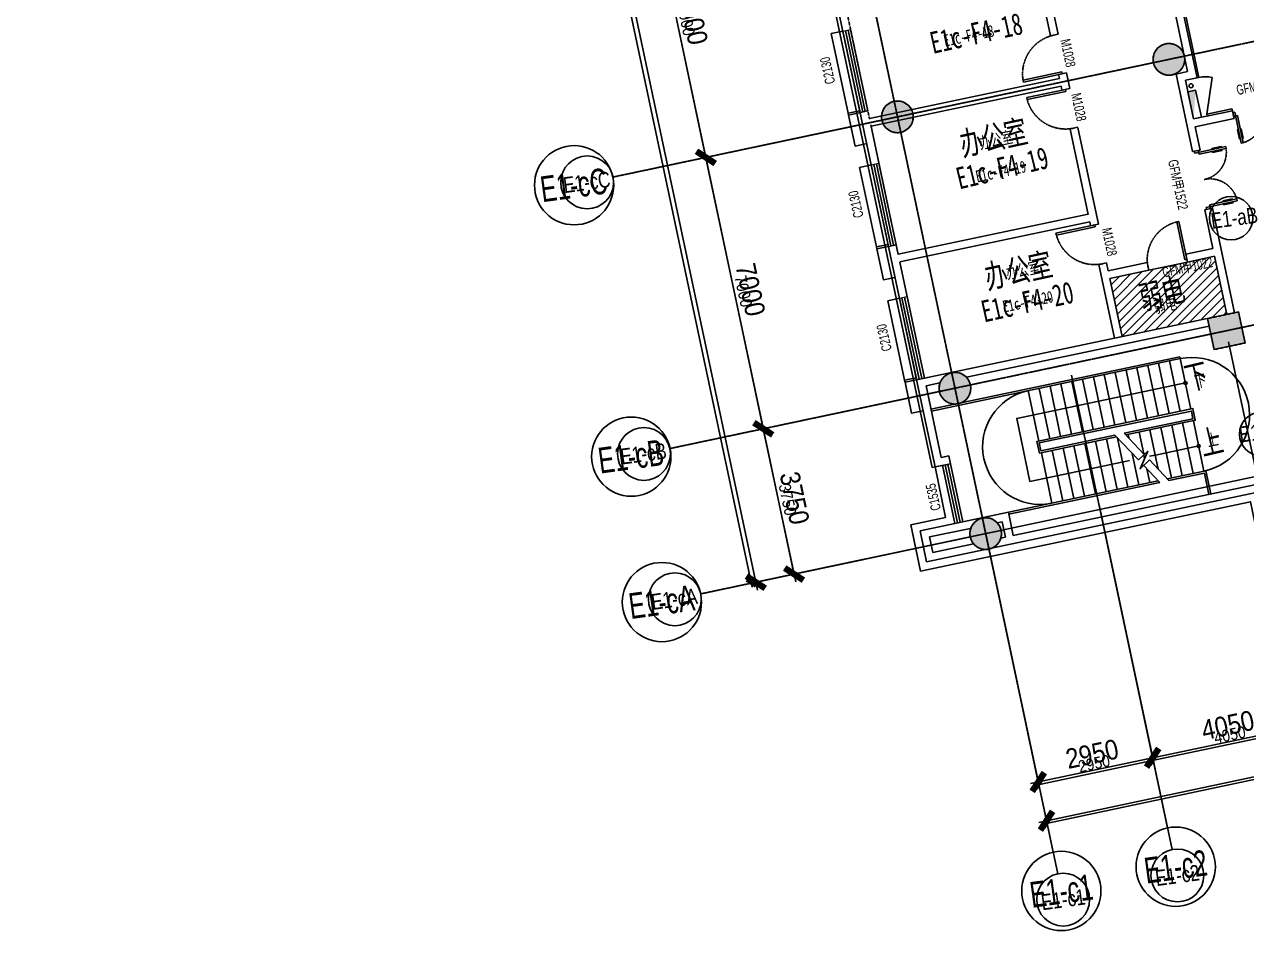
# Model space of a CAD drawing. Header units: millimetres. Extents: x 11669738 to 11859441, y -6222081 to -6069093.
# Drawn here: x 11678587 to 11709424, y -6222081 to -6199214 of the extents above; entities that cross this region are included whole.
import ezdxf
from ezdxf.enums import TextEntityAlignment as Align

# ---------------------------------------------------------------- set-up
doc = ezdxf.new("R2010")
doc.units = ezdxf.units.MM
for name, pattern in [('DASH', [0.35, 0.25, -0.1]), ('E-COLS-F4$0$HIDDEN', [0.375, 0.25, -0.125]), ('E-RG-1F$0$$0$DOTE', [2.42, 2, -0.2, 0.02, -0.2]), ('E1-RI-4F$0$DASHED2', [0.375, 0.25, -0.125]), ('XRE2$0$HIDDEN', [0.375, 0.25, -0.125])]:
    doc.linetypes.add(name, pattern=pattern)
for name, color, linetype in [('A—墙体', 7, 'Continuous'), ('A—文字索引', 40, 'Continuous'), ('A—楼梯、电梯、栏杆', 50, 'Continuous'), ('A—轴线、尺寸', 1, 'Continuous'), ('A—门窗', 135, 'Continuous'), ('E-COLS-F4$0$0S-COLS-HATCH', 8, 'Continuous'), ('E-COLS-F4$0$0S-COLS-I', 90, 'E-COLS-F4$0$HIDDEN'), ('E-COLS-F4$0$0S-COLS-I-P', 8, 'E-COLS-F4$0$HIDDEN'), ('E1-RI-4F$0$A-HATH', 9, 'Continuous'), ('E1-RI-4F$0$A-SYMB-DOOR', 4, 'Continuous'), ('E1-RI-4F$0$A-SYMB-DOOR1', 4, 'Continuous'), ('E1-RV-4F$0$WRV-1-01-N1$0$AUDIT_D_120618114340-341', 1, 'Continuous'), ('I—平面—文字', 40, 'Continuous'), ('I—平面—文字（放大1：100）', 40, 'XRE2$0$HIDDEN'), ('I—平面—消防设施', 10, 'Continuous'), ('I—平面—装饰面层线', 192, 'Continuous'), ('I—平面—门', 22, 'Continuous'), ('轴线100', 1, 'Continuous')]:
    doc.layers.add(name, color=color, linetype=linetype)
doc.layers.add('E1-RI-4F$0$A-WALL', color=7, linetype='Continuous', lineweight=5)
doc.styles.add('ARIAL', font='SIMYOU.TTF', dxfattribs={"width": 0.9})
doc.styles.add('E1-RI-4F$0$ECADI-TXT', font='SIMYOU.TTF')
doc.styles.add('XD2008', font='simhei.ttf', dxfattribs={"width": 0.85})
doc.dimstyles.new('200', dxfattribs={"dimscale": 200, "dimtxt": 2.5, "dimasz": 2, "dimexe": 1, "dimexo": 1, "dimgap": 0.8, "dimtad": 1, "dimdec": 0, "dimdsep": 46, "dimtxsty": 'ARIAL', "dimblk1": 'ARCHTICK', "dimblk2": 'ARCHTICK', "dimsah": 1, "dimcen": -0.9, "dimdle": 1, "dimclrd": 256, "dimclre": 256, "dimclrt": 40, "dimaunit": 1, "dimadec": 0, "dimazin": 0, "dimtfac": 0.35, "dimtdec": 0, "dimtix": 1, "dimtmove": 2, "dimatfit": 3, "dimldrblk": 'ARCHTICK', "dimfxl": 0, "dimtvp": 0.8, "dimtolj": 1, "dimtzin": 0, "dimarcsym": 0})
doc.dimstyles.new('副本 100', dxfattribs={"dimscale": 100, "dimtxt": 2.5, "dimasz": 2, "dimexe": 1, "dimexo": 1, "dimgap": 0.8, "dimtad": 1, "dimdec": 0, "dimdsep": 46, "dimtxsty": 'ARIAL', "dimblk1": 'ARCHTICK', "dimblk2": 'ARCHTICK', "dimsah": 1, "dimcen": -0.9, "dimdle": 1, "dimclrd": 256, "dimclre": 256, "dimclrt": 40, "dimaunit": 1, "dimadec": 0, "dimazin": 0, "dimtfac": 0.35, "dimtdec": 0, "dimtix": 1, "dimtmove": 2, "dimatfit": 3, "dimldrblk": 'ARCHTICK', "dimfxl": 0, "dimtvp": 0.8, "dimtolj": 1, "dimtzin": 0, "dimarcsym": 0})

# ---------------------------------------------------------------- blocks, each defined once
blk = doc.blocks.new('E1-RI-4F$0$窗3')
at = {"layer": 'A—门窗'}
for p, q in [((10160998, -8417102), (10161298, -8417102)), ((10161298, -8419202), (10161298, -8417102)), ((10161364, -8419202), (10161364, -8417102)), ((10161431, -8419202), (10161431, -8417102)), ((10161498, -8419202), (10161498, -8417102)), ((10161298, -8419202), (10161498, -8419202))]:
    blk.add_line(p, q, dxfattribs=at)
for points in [[(10160998, -8419152), (10160998, -8417102), (10160998, -8417102)], [(10161298, -8419202), (10160998, -8419202), (10160998, -8419152), (10161298, -8419152)], [(10160998, -8419202), (10160998, -8420002), (10161298, -8420002)]]:
    blk.add_lwpolyline(points, dxfattribs=at)
at = {"layer": 'E1-RI-4F$0$A-WALL'}
blk.add_line((10161298, -8417102), (10161498, -8417102), dxfattribs=at)
blk = doc.blocks.new('E1-RI-4F$0$ECADI-TAG-DOOR')
blk = doc.blocks.new('E1-RI-4F$0$XFX-BX')
blk.add_lwpolyline([(0, 0), (0, 200), (700, 200), (700, 0)], close=True)
blk.add_solid([(0, 0), (0, 0), (700, 0), (700, 200)])
blk = doc.blocks.new('E-COLS-F4')
at = {"layer": 'E-COLS-F4$0$0S-COLS-HATCH'}
h = blk.add_hatch(color=18, dxfattribs=at)
edge = h.paths.add_edge_path()
edge.add_arc((11707464, -6200096), 400, 0, 360)
h = blk.add_hatch(color=18, dxfattribs=at)
edge = h.paths.add_edge_path()
edge.add_arc((11700615, -6201546), 400, 0, 360)
blk.add_hatch(color=18, dxfattribs=at).paths.add_polyline_path([(11708439, -6206636), (11709222, -6206470), (11709387, -6207253), (11708605, -6207419)])
h = blk.add_hatch(color=18, dxfattribs=at)
edge = h.paths.add_edge_path()
edge.add_arc((11702065, -6208394), 400, 0, 360)
h = blk.add_hatch(color=18, dxfattribs=at)
edge = h.paths.add_edge_path()
edge.add_arc((11702842, -6212063), 400, 0, 360)
at = {"layer": 'A—墙体'}
blk.add_lwpolyline([(11708439, -6206636), (11709222, -6206470), (11709387, -6207253), (11708605, -6207419)], close=True, dxfattribs=at)
for centre in [(11707464, -6200096), (11700615, -6201546), (11702065, -6208394), (11702842, -6212063)]:
    blk.add_circle(centre, 400, dxfattribs=at)
at = {"layer": 'E-COLS-F4$0$0S-COLS-I'}
blk.add_lwpolyline([(11708439, -6206636), (11709222, -6206470), (11709387, -6207253), (11708605, -6207419)], close=True, dxfattribs=at)
for centre in [(11707464, -6200096), (11700615, -6201546), (11702065, -6208394), (11702842, -6212063)]:
    blk.add_circle(centre, 400, dxfattribs=at)
at = {"layer": 'E-COLS-F4$0$0S-COLS-I-P', "color": 9}
blk.add_lwpolyline([(11708439, -6206636), (11709222, -6206470), (11709387, -6207253), (11708605, -6207419)], close=True, dxfattribs=at)
blk = doc.blocks.new('E1-RV-4F$0$3')
at = {"layer": 'E1-RV-4F$0$WRV-1-01-N1$0$AUDIT_D_120618114340-341'}
h = blk.add_hatch(color=256, dxfattribs=at)
edge = h.paths.add_edge_path()
edge.add_arc((10773785, -7567737), 20, 138.7891, 318.7891, ccw=False)
edge.add_arc((10773785, -7567737), 20, -41.2109, 138.7891, ccw=False)
blk.add_lwpolyline([(10773800, -7567750, -1), (10773770, -7567724, -1)], format="xyb", close=True, dxfattribs=at)
blk = doc.blocks.new('_ArchTick')
at = {"color": 0, "linetype": 'ByBlock', "const_width": 0.4}
blk.add_lwpolyline([(-0.5, -0.5), (0.5, 0.5)], dxfattribs=at)
blk = doc.blocks.new('*D299')
at = {"layer": 'A—轴线、尺寸', "linetype": 'ByBlock', "lineweight": -2}
for p, q in [((11701926, -6208424), (11697034, -6209459)), ((11697188, -6209222), (11698048, -6213282)), ((11702702, -6212092), (11697811, -6213128))]:
    blk.add_line(p, q, dxfattribs=at)
at = {"layer": 'Defpoints', "color": 0, "linetype": 'ByBlock'}
for p in [(11702121, -6208382), (11702898, -6212051), (11698006, -6213086)]:
    blk.add_point(p, dxfattribs=at)
at = {"layer": 'A—轴线、尺寸', "linetype": 'ByBlock', "lineweight": -2, "xscale": 400.0000000000001, "yscale": 400, "zscale": 400}
for p, rotation in [((11697230, -6209418), 101.9526484555738), ((11698006, -6213086), 281.9526484555738)]:
    blk.add_blockref('_ArchTick', p, dxfattribs=dict(at, rotation=rotation))
at = {"layer": 'A—轴线、尺寸', "color": 40, "linetype": 'ByBlock', "insert": (11698019, -6211167), "char_height": 500, "attachment_point": 5, "rotation": 281.9526, "style": 'ARIAL'}
blk.add_mtext('\\A1;3750', dxfattribs=at)
blk = doc.blocks.new('*D171')
at = {"layer": 'A—轴线、尺寸', "linetype": 'ByBlock', "lineweight": -2}
for p, q in [((11705935, -6212430), (11707096, -6217917)), ((11703049, -6213041), (11704210, -6218528)), ((11703973, -6218374), (11707250, -6217680))]:
    blk.add_line(p, q, dxfattribs=at)
at = {"layer": 'Defpoints', "color": 0, "linetype": 'ByBlock'}
for p in [(11705893, -6212235), (11703007, -6212846), (11707055, -6217721)]:
    blk.add_point(p, dxfattribs=at)
at = {"layer": 'A—轴线、尺寸', "linetype": 'ByBlock', "lineweight": -2, "yscale": 400, "zscale": 400}
for p, xscale, rotation in [((11707055, -6217721), 400.0000000000001, 11.9526484594832), ((11704169, -6218332), 400, 191.9526484594832)]:
    blk.add_blockref('_ArchTick', p, dxfattribs=dict(at, xscale=xscale, rotation=rotation))
at = {"layer": 'A—轴线、尺寸', "color": 40, "linetype": 'ByBlock', "insert": (11705527, -6217626), "char_height": 500, "attachment_point": 5, "rotation": 11.9526, "style": 'ARIAL'}
blk.add_mtext('\\A1;2950', dxfattribs=at)
blk = doc.blocks.new('*D172')
at = {"layer": 'A—轴线、尺寸', "linetype": 'ByBlock', "lineweight": -2}
for p, q in [((11709665, -6210497), (11711058, -6217078)), ((11705703, -6211335), (11707096, -6217917)), ((11706859, -6217762), (11711213, -6216841))]:
    blk.add_line(p, q, dxfattribs=at)
at = {"layer": 'Defpoints', "color": 0, "linetype": 'ByBlock'}
for p in [(11709624, -6210301), (11705661, -6211140), (11711017, -6216882)]:
    blk.add_point(p, dxfattribs=at)
at = {"layer": 'A—轴线、尺寸', "linetype": 'ByBlock', "lineweight": -2, "yscale": 400, "zscale": 400}
for p, xscale, rotation in [((11711017, -6216882), 400.0000000000001, 11.9526484594832), ((11707055, -6217721), 400, 191.9526484594832)]:
    blk.add_blockref('_ArchTick', p, dxfattribs=dict(at, xscale=xscale, rotation=rotation))
at = {"layer": 'A—轴线、尺寸', "color": 40, "linetype": 'ByBlock', "insert": (11708951, -6216901), "char_height": 500, "attachment_point": 5, "rotation": 11.9526, "style": 'ARIAL'}
blk.add_mtext('\\A1;4050', dxfattribs=at)
blk = doc.blocks.new('*D174')
at = {"layer": 'A—轴线、尺寸', "linetype": 'ByBlock', "lineweight": -2}
for p, q in [((11684915, -6126163), (11678672, -6127485)), ((11678826, -6127248), (11697082, -6213487)), ((11703088, -6212011), (11696845, -6213332))]:
    blk.add_line(p, q, dxfattribs=at)
at = {"layer": 'Defpoints', "color": 0, "linetype": 'ByBlock'}
for p in [(11685111, -6126122), (11703284, -6211969), (11697041, -6213291)]:
    blk.add_point(p, dxfattribs=at)
at = {"layer": 'A—轴线、尺寸', "linetype": 'ByBlock', "lineweight": -2, "xscale": 400.0000000000001, "yscale": 400, "zscale": 400}
for p, rotation in [((11678867, -6127443), 101.9526484555738), ((11697041, -6213291), 281.9526484555738)]:
    blk.add_blockref('_ArchTick', p, dxfattribs=dict(at, rotation=rotation))
at = {"layer": 'A—轴线、尺寸', "color": 40, "linetype": 'ByBlock', "insert": (11688355, -6170282), "char_height": 500, "attachment_point": 5, "rotation": 281.9526, "style": 'ARIAL'}
blk.add_mtext('\\A1;87750', dxfattribs=at)
blk = doc.blocks.new('*D175')
at = {"layer": 'A—轴线、尺寸', "linetype": 'ByBlock', "lineweight": -2}
for p, q in [((11700476, -6201575), (11695584, -6202611)), ((11695739, -6202374), (11697271, -6209613)), ((11701926, -6208424), (11697034, -6209459))]:
    blk.add_line(p, q, dxfattribs=at)
at = {"layer": 'Defpoints', "color": 0, "linetype": 'ByBlock'}
for p in [(11700672, -6201534), (11702121, -6208382), (11697230, -6209418)]:
    blk.add_point(p, dxfattribs=at)
at = {"layer": 'A—轴线、尺寸', "linetype": 'ByBlock', "lineweight": -2, "xscale": 400.0000000000001, "yscale": 400, "zscale": 400}
for p, rotation in [((11695780, -6202569), 101.9526484555738), ((11697230, -6209418), 281.9526484555738)]:
    blk.add_blockref('_ArchTick', p, dxfattribs=dict(at, rotation=rotation))
at = {"layer": 'A—轴线、尺寸', "color": 40, "linetype": 'ByBlock', "insert": (11696906, -6205909), "char_height": 500, "attachment_point": 5, "rotation": 281.9526, "style": 'ARIAL'}
blk.add_mtext('\\A1;7000', dxfattribs=at)
blk = doc.blocks.new('*D176')
at = {"layer": 'A—轴线、尺寸', "linetype": 'ByBlock', "lineweight": -2}
for p, q in [((11699026, -6194727), (11694135, -6195763)), ((11694289, -6195526), (11695821, -6202765)), ((11700476, -6201575), (11695584, -6202611))]:
    blk.add_line(p, q, dxfattribs=at)
at = {"layer": 'Defpoints', "color": 0, "linetype": 'ByBlock'}
for p in [(11699222, -6194686), (11700672, -6201534), (11695780, -6202569)]:
    blk.add_point(p, dxfattribs=at)
at = {"layer": 'A—轴线、尺寸', "linetype": 'ByBlock', "lineweight": -2, "xscale": 400.0000000000001, "yscale": 400, "zscale": 400}
for p, rotation in [((11694330, -6195721), 101.9526484555738), ((11695780, -6202569), 281.9526484555738)]:
    blk.add_blockref('_ArchTick', p, dxfattribs=dict(at, rotation=rotation))
at = {"layer": 'A—轴线、尺寸', "color": 40, "linetype": 'ByBlock', "insert": (11695456, -6199060), "char_height": 500, "attachment_point": 5, "rotation": 281.9526, "style": 'ARIAL'}
blk.add_mtext('\\A1;7000', dxfattribs=at)
blk = doc.blocks.new('*D245')
at = {"layer": 'A—轴线、尺寸', "linetype": 'ByBlock', "lineweight": -2}
for p, q in [((11729644, -6203474), (11731810, -6213707)), ((11702036, -6208255), (11704417, -6219506)), ((11704180, -6219352), (11731964, -6213470))]:
    blk.add_line(p, q, dxfattribs=at)
at = {"layer": 'Defpoints', "color": 0, "linetype": 'ByBlock'}
for p in [(11729602, -6203278), (11701994, -6208060), (11731769, -6213512)]:
    blk.add_point(p, dxfattribs=at)
at = {"layer": 'A—轴线、尺寸', "linetype": 'ByBlock', "lineweight": -2, "yscale": 400, "zscale": 400}
for p, xscale, rotation in [((11731769, -6213512), 400.0000000000001, 11.9526484594832), ((11704376, -6219310), 400, 191.9526484594832)]:
    blk.add_blockref('_ArchTick', p, dxfattribs=dict(at, xscale=xscale, rotation=rotation))
at = {"layer": 'A—轴线、尺寸', "color": 40, "linetype": 'ByBlock', "insert": (11717987, -6216010), "char_height": 500, "attachment_point": 5, "rotation": 11.9526, "style": 'ARIAL'}
blk.add_mtext('\\A1;28000', dxfattribs=at)
blk = doc.blocks.new('*D344')
at = {"layer": 'Defpoints', "color": 0, "linetype": 'ByBlock'}
for p in [(11702121, -6208382), (11702898, -6212051), (11698006, -6213087)]:
    blk.add_point(p, dxfattribs=at)
at = {"layer": '轴线100', "linetype": 'ByBlock', "lineweight": -2}
for p, q in [((11702023, -6208403), (11697132, -6209439)), ((11697209, -6209320), (11698027, -6213184)), ((11702800, -6212072), (11697908, -6213107))]:
    blk.add_line(p, q, dxfattribs=at)
at = {"layer": '轴线100', "linetype": 'ByBlock', "lineweight": -2, "xscale": 200, "yscale": 200, "zscale": 200}
for p, rotation in [((11697230, -6209418), 101.9526484590923), ((11698006, -6213087), 281.9526484590923)]:
    blk.add_blockref('_ArchTick', p, dxfattribs=dict(at, rotation=rotation))
at = {"layer": '轴线100', "color": 40, "linetype": 'ByBlock', "insert": (11697843, -6211205), "char_height": 300, "attachment_point": 5, "rotation": 281.9526, "style": 'ARIAL'}
blk.add_mtext('\\A1;3750', dxfattribs=at)
blk = doc.blocks.new('*D345')
at = {"layer": 'Defpoints', "color": 0, "linetype": 'ByBlock'}
for p in [(11705821, -6211892), (11702935, -6212503), (11707069, -6217787)]:
    blk.add_point(p, dxfattribs=at)
at = {"layer": '轴线100', "linetype": 'ByBlock', "lineweight": -2}
for p, q in [((11705842, -6211990), (11707089, -6217885)), ((11702955, -6212601), (11704203, -6218496)), ((11704085, -6218419), (11707167, -6217766))]:
    blk.add_line(p, q, dxfattribs=at)
at = {"layer": '轴线100', "linetype": 'ByBlock', "lineweight": -2, "xscale": 200, "yscale": 200, "zscale": 200}
for p, rotation in [((11707069, -6217787), 11.95264845909231), ((11704183, -6218398), 191.9526484590923)]:
    blk.add_blockref('_ArchTick', p, dxfattribs=dict(at, rotation=rotation))
at = {"layer": '轴线100', "color": 40, "linetype": 'ByBlock', "insert": (11705578, -6217868), "char_height": 300, "attachment_point": 5, "rotation": 11.9526, "style": 'ARIAL'}
blk.add_mtext('\\A1;2950', dxfattribs=at)
blk = doc.blocks.new('*D346')
at = {"layer": 'Defpoints', "color": 0, "linetype": 'ByBlock'}
for p in [(11709783, -6211054), (11705821, -6211892), (11711031, -6216948)]:
    blk.add_point(p, dxfattribs=at)
at = {"layer": '轴线100', "linetype": 'ByBlock', "lineweight": -2}
for p, q in [((11709804, -6211152), (11711052, -6217046)), ((11705842, -6211990), (11707089, -6217885)), ((11706971, -6217808), (11711129, -6216928))]:
    blk.add_line(p, q, dxfattribs=at)
at = {"layer": '轴线100', "linetype": 'ByBlock', "lineweight": -2, "xscale": 200, "yscale": 200, "zscale": 200}
for p, rotation in [((11711031, -6216948), 11.95264845909231), ((11707069, -6217787), 191.9526484590923)]:
    blk.add_blockref('_ArchTick', p, dxfattribs=dict(at, rotation=rotation))
at = {"layer": '轴线100', "color": 40, "linetype": 'ByBlock', "insert": (11709002, -6217143), "char_height": 300, "attachment_point": 5, "rotation": 11.9526, "style": 'ARIAL'}
blk.add_mtext('\\A1;4050', dxfattribs=at)
blk = doc.blocks.new('*D348')
at = {"layer": 'Defpoints', "color": 0, "linetype": 'ByBlock'}
for p in [(11685111, -6126122), (11703284, -6211969), (11696925, -6213316)]:
    blk.add_point(p, dxfattribs=at)
at = {"layer": '轴线100', "linetype": 'ByBlock', "lineweight": -2}
for p, q in [((11685013, -6126143), (11678654, -6127489)), ((11678731, -6127370), (11696946, -6213413)), ((11703186, -6211990), (11696827, -6213336))]:
    blk.add_line(p, q, dxfattribs=at)
at = {"layer": '轴线100', "linetype": 'ByBlock', "lineweight": -2, "xscale": 200, "yscale": 200, "zscale": 200}
for p, rotation in [((11678751, -6127468), 101.9526484590923), ((11696925, -6213316), 281.9526484590923)]:
    blk.add_blockref('_ArchTick', p, dxfattribs=dict(at, rotation=rotation))
at = {"layer": '轴线100', "color": 40, "linetype": 'ByBlock', "insert": (11688063, -6170344), "char_height": 300, "attachment_point": 5, "rotation": 281.9526, "style": 'ARIAL'}
blk.add_mtext('\\A1;87750', dxfattribs=at)
blk = doc.blocks.new('*D349')
at = {"layer": 'Defpoints', "color": 0, "linetype": 'ByBlock'}
for p in [(11700672, -6201534), (11702121, -6208382), (11697230, -6209418)]:
    blk.add_point(p, dxfattribs=at)
at = {"layer": '轴线100', "linetype": 'ByBlock', "lineweight": -2}
for p, q in [((11700574, -6201555), (11695682, -6202590)), ((11695759, -6202472), (11697250, -6209516)), ((11702023, -6208403), (11697132, -6209439))]:
    blk.add_line(p, q, dxfattribs=at)
at = {"layer": '轴线100', "linetype": 'ByBlock', "lineweight": -2, "xscale": 200, "yscale": 200, "zscale": 200}
for p, rotation in [((11695780, -6202570), 101.9526484590923), ((11697230, -6209418), 281.9526484590923)]:
    blk.add_blockref('_ArchTick', p, dxfattribs=dict(at, rotation=rotation))
at = {"layer": '轴线100', "color": 40, "linetype": 'ByBlock', "insert": (11696730, -6205946), "char_height": 300, "attachment_point": 5, "rotation": 281.9526, "style": 'ARIAL'}
blk.add_mtext('\\A1;7000', dxfattribs=at)
blk = doc.blocks.new('*D350')
at = {"layer": 'Defpoints', "color": 0, "linetype": 'ByBlock'}
for p in [(11699222, -6194686), (11700672, -6201534), (11695780, -6202570)]:
    blk.add_point(p, dxfattribs=at)
at = {"layer": '轴线100', "linetype": 'ByBlock', "lineweight": -2}
for p, q in [((11699124, -6194707), (11694232, -6195742)), ((11694310, -6195624), (11695801, -6202667)), ((11700574, -6201555), (11695682, -6202590))]:
    blk.add_line(p, q, dxfattribs=at)
at = {"layer": '轴线100', "linetype": 'ByBlock', "lineweight": -2, "xscale": 200, "yscale": 200, "zscale": 200}
for p, rotation in [((11694330, -6195721), 101.9526484590923), ((11695780, -6202570), 281.9526484590923)]:
    blk.add_blockref('_ArchTick', p, dxfattribs=dict(at, rotation=rotation))
at = {"layer": '轴线100', "color": 40, "linetype": 'ByBlock', "insert": (11695280, -6199098), "char_height": 300, "attachment_point": 5, "rotation": 281.9526, "style": 'ARIAL'}
blk.add_mtext('\\A1;7000', dxfattribs=at)
blk = doc.blocks.new('*D364')
at = {"layer": 'Defpoints', "color": 0, "linetype": 'ByBlock'}
for p in [(11730440, -6207233), (11702831, -6212014), (11731783, -6213577)]:
    blk.add_point(p, dxfattribs=at)
at = {"layer": '轴线100', "linetype": 'ByBlock', "lineweight": -2}
for p, q in [((11730460, -6207330), (11731803, -6213675)), ((11702852, -6212112), (11704410, -6219474)), ((11704292, -6219397), (11731881, -6213557))]:
    blk.add_line(p, q, dxfattribs=at)
at = {"layer": '轴线100', "linetype": 'ByBlock', "lineweight": -2, "xscale": 200, "yscale": 200, "zscale": 200}
for p, rotation in [((11731783, -6213577), 11.95264845909231), ((11704390, -6219376), 191.9526484590923)]:
    blk.add_blockref('_ArchTick', p, dxfattribs=dict(at, rotation=rotation))
at = {"layer": '轴线100', "color": 40, "linetype": 'ByBlock', "insert": (11718039, -6216252), "char_height": 300, "attachment_point": 5, "rotation": 11.9526, "style": 'ARIAL'}
blk.add_mtext('\\A1;28000', dxfattribs=at)

msp = doc.modelspace()

# ---------------------------------------------------------------- hatches: boundary and pattern name
at = {"layer": 'I—平面—装饰面层线'}
h = msp.add_hatch(dxfattribs=at)
h.set_pattern_fill('ANSI31', color=8, scale=50, style=0)
h.paths.add_polyline_path([(11705976.2, -6205624.3), (11706286.8, -6207091.7), (11708924.8, -6206535.7), (11708613.7, -6205066)])

# ---------------------------------------------------------------- linework, layer by layer
for p, q in [((11709096.5, -6201535.2), (11709075.7, -6201437.4)), ((11708203.8, -6202392.9), (11708106, -6202413.6)), ((11708513.7, -6203860.6), (11708415.9, -6203881.2))]:
    msp.add_line(p, q)
at = {"layer": 'A—墙体'}
for p, q in [((11697421.5, -6190804.7), (11701101.7, -6208189.4)), ((11706386.9, -6193079.7), (11707937.6, -6200404.9)), ((11708174.7, -6200559.2), (11706582.6, -6193038.5)), ((11704671.3, -6199461.2), (11703718.6, -6194960.7)), ((11704020, -6197350.1), (11704475.6, -6199502.4)), ((11704671.3, -6199461.2), (11704475.6, -6199502.4)), ((11704878.9, -6200439.4), (11704682.9, -6200480.7)), ((11704682.9, -6200480.7), (11704703.5, -6200578.5)), ((11704961.3, -6200830.8), (11704878.9, -6200439.4)), ((11707644.1, -6200467.1), (11707937.6, -6200404.9)), ((11707644.1, -6200467.1), (11708058.3, -6202423.7)), ((11707881.2, -6200621.3), (11708174.7, -6200559.2)), ((11704703.5, -6200578.5), (11699908.8, -6201587.6)), ((11704744.8, -6200774.2), (11699949.9, -6201783.3)), ((11704744.8, -6200774.2), (11704765.4, -6200872)), ((11704961.3, -6200830.8), (11704765.4, -6200872)), ((11708088.3, -6201599.6), (11707881.2, -6200621.3)), ((11708088.3, -6201599.6), (11709066.3, -6201392.6)), ((11709066.3, -6201392.6), (11709107.7, -6201588.3)), ((11699943.3, -6201751.4), (11700634.3, -6205015.7)), ((11708127.2, -6201795.8), (11709107.7, -6201588.3)), ((11708251.4, -6202382.8), (11708127.2, -6201795.8)), ((11705168.4, -6201809.1), (11704972.7, -6201850.3)), ((11704973.5, -6201854.2), (11705429.1, -6204006.5)), ((11705686.2, -6204254.9), (11705169.2, -6201813.1)), ((11708058.3, -6202423.7), (11708251.4, -6202382.8)), ((11708367.4, -6203891.5), (11708562.1, -6203850.3)), ((11708573.7, -6204870), (11708367.4, -6203891.5)), ((11709121.3, -6206491.8), (11708562.1, -6203850.3)), ((11705428.3, -6204002.6), (11700633.5, -6205011.7)), ((11705469.7, -6204198.3), (11700674.9, -6205207.4)), ((11705469.7, -6204198.3), (11705490.4, -6204296.1)), ((11705686.2, -6204254.9), (11705490.4, -6204296.1)), ((11708573.7, -6204870), (11707891.3, -6205014.5)), ((11707891.3, -6205014.5), (11707932.7, -6205210.1)), ((11708615, -6205065.7), (11707932.7, -6205210.1)), ((11708924.3, -6206533.2), (11708615, -6205065.7)), ((11700675.7, -6205211.3), (11701295.5, -6208139.1)), ((11705892.1, -6205233.5), (11705697.7, -6205274.4)), ((11706091.2, -6207133.2), (11705697.7, -6205274.4)), ((11705892.1, -6205233.5), (11705933.3, -6205429)), ((11706913, -6205221.6), (11705933.3, -6205429)), ((11706954.4, -6205417.2), (11705976.2, -6205624.3)), ((11706913, -6205221.6), (11706954.4, -6205417.2)), ((11706286.8, -6207091.7), (11705976.2, -6205624.3)), ((11709221.8, -6206470.8), (11706134.3, -6207120.6)), ((11709221.8, -6206470.8), (11706134.3, -6207120.6)), ((11708480.6, -6206832.2), (11702360.7, -6208119.2)), ((11706134.3, -6207120.6), (11701099.8, -6208180.2)), ((11706134.3, -6207120.6), (11701099.8, -6208180.2)), ((11701563.1, -6210382), (11701099.8, -6208180.2)), ((11701563.1, -6210382), (11701099.8, -6208180.2)), ((11701682.7, -6208261.9), (11701336.7, -6208334.7)), ((11701682.7, -6208261.9), (11701336.7, -6208334.7)), ((11701717.7, -6210145.1), (11701336.7, -6208334.7)), ((11701717.7, -6210145.1), (11701336.7, -6208334.7)), ((11701910.7, -6210104.4), (11701717.7, -6210145.1)), ((11701910.7, -6210104.4), (11701717.7, -6210145.1)), ((11701951.9, -6210300.1), (11701910.7, -6210104.4)), ((11701951.9, -6210300.1), (11701910.7, -6210104.4)), ((11701951.9, -6210300.1), (11701563.1, -6210382)), ((11701951.9, -6210300.1), (11701563.1, -6210382)), ((11701563.1, -6210382.1), (11701756.1, -6210341.5)), ((11709870.2, -6210984.1), (11701351.8, -6212776.8)), ((11709870.2, -6210984.1), (11701351.8, -6212776.8)), ((11709829, -6210788.4), (11703536.9, -6212112.6)), ((11709829, -6210788.4), (11703536.9, -6212112.6)), ((11703413.3, -6211525.4), (11701187.1, -6211994)), ((11703413.3, -6211525.4), (11701187.1, -6211994)), ((11703536.9, -6212112.6), (11703413.3, -6211525.4)), ((11703536.9, -6212112.6), (11703413.3, -6211525.4)), ((11702455, -6211931.5), (11701424, -6212148.5)), ((11702455, -6211931.5), (11701424, -6212148.5)), ((11703258.8, -6211762.3), (11703133, -6211788.8)), ((11703258.8, -6211762.3), (11703133, -6211788.8)), ((11703341.2, -6212153.8), (11703258.8, -6211762.3)), ((11703341.2, -6212153.8), (11703258.8, -6211762.3)), ((11701351.8, -6212776.8), (11701187.1, -6211994)), ((11701351.8, -6212776.8), (11701187.1, -6211994)), ((11701506.3, -6212539.9), (11701424, -6212148.5)), ((11701506.3, -6212539.9), (11701424, -6212148.5)), ((11703341.2, -6212153.8), (11703215.3, -6212180.3)), ((11703341.2, -6212153.8), (11703215.3, -6212180.3)), ((11702537.4, -6212322.9), (11701506.3, -6212539.9)), ((11702537.4, -6212322.9), (11701506.3, -6212539.9))]:
    msp.add_line(p, q, dxfattribs=at)
at = {"layer": 'A—楼梯、电梯、栏杆'}
for p, q in [((11701460.2, -6208921.9), (11707743, -6207599.6)), ((11701470.5, -6208970.8), (11707753.3, -6207648.6)), ((11708021, -6208920.7), (11707743, -6207599.6)), ((11706651, -6209209), (11706383.3, -6207936.9)), ((11706925, -6209151.3), (11706657.3, -6207879.2)), ((11707199, -6209093.7), (11706931.3, -6207821.5)), ((11707473, -6209036), (11707205.3, -6207763.9)), ((11707747, -6208978.3), (11707479.3, -6207706.2)), ((11705281, -6209497.3), (11705013.3, -6208225.2)), ((11705555, -6209439.7), (11705287.3, -6208167.5)), ((11705829, -6209382), (11705561.3, -6208109.9)), ((11706103, -6209324.3), (11705835.3, -6208052.2)), ((11706377, -6209266.7), (11706109.3, -6207994.5)), ((11703916.9, -6208454.1), (11704185, -6209728)), ((11704459, -6209670.3), (11704191.3, -6208398.2)), ((11704733, -6209612.7), (11704465.3, -6208340.5)), ((11705007, -6209555), (11704739.3, -6208282.9)), ((11704195.3, -6209776.9), (11708031.3, -6208969.6)), ((11706828.7, -6210053.2), (11706712.8, -6209502.6)), ((11707196.4, -6210441.2), (11706986.8, -6209444.9)), ((11707528.5, -6210659.1), (11707260.8, -6209387.2)), ((11707802.4, -6210601.5), (11707534.8, -6209329.6)), ((11708076.4, -6210543.8), (11707808.8, -6209271.9)), ((11708350.4, -6210486.1), (11708082.8, -6209214.3)), ((11704236.5, -6209972.6), (11706104.1, -6209579.6)), ((11705610.5, -6211063), (11705342.8, -6209790.9)), ((11705884.5, -6211005.3), (11705616.8, -6209733.2)), ((11706158.5, -6210947.6), (11705890.8, -6209675.6)), ((11706432.5, -6210890), (11706171.7, -6209650.9)), ((11706460.9, -6209665.2), (11706438.8, -6209560.2)), ((11704514.5, -6211293.7), (11704246.8, -6210021.6)), ((11704788.5, -6211236), (11704520.8, -6209963.9)), ((11705062.5, -6211178.3), (11704794.8, -6209906.2)), ((11705336.5, -6211120.7), (11705068.8, -6209848.6)), ((11706706.5, -6210832.3), (11706539.5, -6210038.9)), ((11706852.4, -6210166.2), (11706833.5, -6210076.4)), ((11706980.5, -6210774.6), (11706907.3, -6210426.9)), ((11703413.3, -6211525.4), (11707194.3, -6210729.6)), ((11707423.9, -6210681.1), (11708399.4, -6210475.8)), ((11707464.3, -6210723.7), (11708360.7, -6210535.1)), ((11708360.7, -6210535.1), (11708474.1, -6211073.5)), ((11708399.4, -6210475.8), (11708523, -6211063.2)), ((11703423.6, -6211574.4), (11707234.7, -6210772.2))]:
    msp.add_line(p, q, dxfattribs=at)
at = {"layer": 'A—楼梯、电梯、栏杆', "color": 2}
for p, q in [((11704195.3, -6209776.9), (11708031.3, -6208969.6)), ((11704236.5, -6209972.6), (11706104.1, -6209579.6)), ((11706697.4, -6210205.4), (11706104.1, -6209579.6)), ((11706697.4, -6210205.4), (11706104.1, -6209579.6)), ((11706842.6, -6210067.8), (11706333.9, -6209531.2)), ((11706842.6, -6210067.8), (11706333.9, -6209531.2)), ((11706852.4, -6210166.2), (11706833.5, -6210076.4)), ((11707234.7, -6210772.2), (11706828.1, -6210343.3)), ((11707234.7, -6210772.2), (11706828.1, -6210343.3)), ((11707464.3, -6210723.7), (11706973.2, -6210205.7)), ((11707464.3, -6210723.7), (11706973.2, -6210205.7))]:
    msp.add_line(p, q, dxfattribs=at)
for points in [[(11707881.7, -6208261.4), (11703624, -6209157.6), (11703958.7, -6210747.7), (11706322.2, -6210250.2), (11706468.9, -6210219.3)], [(11706374.2, -6209573.8), (11708131.7, -6209204), (11708069.9, -6208910.4), (11704136.1, -6209738.3), (11704197.9, -6210031.9), (11706144.5, -6209622.2)], [(11706333.9, -6209531.2), (11708072.5, -6209165.3), (11708031.3, -6208969.6), (11704195.3, -6209776.9), (11704236.5, -6209972.6), (11706104.1, -6209579.6)], [(11706973.2, -6210205.7), (11706739.4, -6210427.4), (11706931.6, -6209983.4), (11706697.4, -6210205.4)], [(11706973.2, -6210205.7), (11706739.4, -6210427.4), (11706931.6, -6209983.4), (11706697.4, -6210205.4)], [(11708216.8, -6209851.2), (11707123.7, -6210081.5), (11706976.9, -6210112.4)]]:
    msp.add_lwpolyline(points, dxfattribs=at)
at = {"layer": 'A—楼梯、电梯、栏杆'}
for points in [[(11706374.2, -6209573.8), (11708131.7, -6209204), (11708069.9, -6208910.4), (11704136.1, -6209738.3), (11704197.9, -6210031.9), (11706144.5, -6209622.2)], [(11706333.9, -6209531.2), (11708072.5, -6209165.3), (11708031.3, -6208969.6), (11704195.3, -6209776.9), (11704236.5, -6209972.6), (11706104.1, -6209579.6)]]:
    msp.add_lwpolyline(points, dxfattribs=at)
at = {"layer": 'A—楼梯、电梯、栏杆', "color": 2}
for centre, radius, start, end in [((11708051.9, -6209067.5), 1450, 281.88488, 101.88488), ((11704215.9, -6209874.8), 1450.4, 103.03054, 280.73922)]:
    msp.add_arc(centre, radius, start, end, dxfattribs=at)
at = {"layer": 'A—轴线、尺寸', "linetype": 'ByBlock'}
for p, q in [((11704543.7, -6220103.1, 0), (11683586, -6121102.6, 0)), ((11703501.3, -6200935.1, 0), (11697891.7, -6202122.6, 0)), ((11700615.3, -6201546, 0), (11693435.7, -6203065.9, 0)), ((11711391.8, -6218653.4, 0), (11708972.3, -6207223.4, 0)), ((11701966.7, -6207929.9, 0), (11704543.7, -6220103.1, 0)), ((11707429.6, -6219492.2, 0), (11705010.1, -6208062.2, 0)), ((11702065, -6208394.3, 0), (11694877.5, -6209915.8, 0)), ((11702065, -6208394.3, 0), (11694877.5, -6209915.8, 0)), ((11709689.9, -6210613.3, 0), (11695649.8, -6213585.4, 0))]:
    msp.add_line(p, q, dxfattribs=at)
for centre in [(11692456.8, -6203271.1, 0), (11693898.6, -6210121, 0), (11694671.5, -6213792.5, 0), (11707636.8, -6220470.5, 0), (11704750.8, -6221081.4, 0)]:
    msp.add_circle(centre, 1000, dxfattribs=at)
at = {"layer": 'A—门窗'}
for p, q in [((11701487.4, -6210398.1), (11697326.5, -6190743)), ((11701563.1, -6210382.1), (11701487.4, -6210398.1)), ((11701563.1, -6210382.1), (11701830.8, -6211654.2)), ((11701756, -6210340.4), (11702066.7, -6211807.9)), ((11701756, -6210340.4), (11702066.7, -6211807.9)), ((11701821.2, -6210326.6), (11702131.9, -6211794.1)), ((11701821.2, -6210326.6), (11702131.9, -6211794.1)), ((11701886.5, -6210312.8), (11702197.1, -6211780.3)), ((11701886.5, -6210312.8), (11702197.1, -6211780.3)), ((11701951.7, -6210299), (11702262.3, -6211766.5)), ((11701951.7, -6210299), (11702262.3, -6211766.5)), ((11701828.1, -6211654.8), (11700950.1, -6211839.6)), ((11700950.1, -6211839.6), (11701197.2, -6213013.9))]:
    msp.add_line(p, q, dxfattribs=at)
msp.add_lwpolyline([(11701197.2, -6213013.9), (11709519.8, -6211258.8), (11709648.3, -6211865.7)], dxfattribs=at)
at = {"layer": 'E1-RI-4F$0$A-HATH', "linetype": 'E1-RI-4F$0$DASHED2'}
msp.add_line((11699226.3, -6198364.8), (11699911.7, -6201602.3), dxfattribs=at)
at = {"layer": 'I—平面—消防设施'}
msp.add_circle((11708023.5, -6200761.5), 50, dxfattribs=at)
at = {"layer": 'I—平面—装饰面层线'}
for p, q in [((11708223.6, -6200548.8), (11706631.5, -6193028.2)), ((11708223.6, -6200548.8), (11708174.7, -6200559.2)), ((11708420.4, -6201478.2), (11709055.9, -6201343.7)), ((11709055.9, -6201343.7), (11709066.3, -6201392.6))]:
    msp.add_line(p, q, dxfattribs=at)
msp.add_lwpolyline([(11708420.4, -6201478.2), (11708430.7, -6201527.1)], dxfattribs=at)
at = {"layer": 'I—平面—门'}
for p, q in [((11704762.3, -6200412), (11703785, -6200617.7)), ((11704772.7, -6200461.7), (11703794.2, -6200667.7)), ((11704772.7, -6200461.7), (11704762.3, -6200412)), ((11708420.4, -6201478.2), (11708553.6, -6200549.3)), ((11704855.5, -6200853.1), (11703877.4, -6201061.2)), ((11704855.5, -6200853.1), (11704866.1, -6200902.7)), ((11704866.1, -6200902.7), (11703889.3, -6201110.6)), ((11709075.7, -6201437.4), (11709124.7, -6201427)), ((11709290.3, -6202209.7), (11709124.7, -6201427)), ((11709096.5, -6201535.2), (11709194.3, -6201514.5)), ((11709339.3, -6202199.3), (11709194.3, -6201514.5)), ((11709192.5, -6201868.1), (11709216.9, -6201862.9)), ((11709242.7, -6202105.3), (11709192.5, -6201868.1)), ((11709242.7, -6202105.3), (11709267.1, -6202100.1)), ((11709290.3, -6201847.4), (11709265.8, -6201852.5)), ((11709340.5, -6202084.6), (11709290.3, -6201847.4)), ((11709340.5, -6202084.6), (11709316.1, -6202089.7)), ((11708106, -6202413.6), (11708116.3, -6202462.5)), ((11708899, -6202297.2), (11708116.3, -6202462.5)), ((11708203.8, -6202392.9), (11708224.5, -6202490.8)), ((11708909.4, -6202346.2), (11708224.5, -6202490.8)), ((11708784.3, -6202295.9), (11708547, -6202346)), ((11708547, -6202346), (11708552.2, -6202370.5)), ((11708804.9, -6202393.8), (11708567.7, -6202443.9)), ((11708784.3, -6202295.9), (11708789.4, -6202320.4)), ((11708804.9, -6202393.8), (11708799.8, -6202369.3)), ((11708899, -6202297.2), (11708909.4, -6202346.2)), ((11709290.3, -6202209.7), (11709339.3, -6202199.3)), ((11708567.7, -6202443.9), (11708562.5, -6202419.4)), ((11709177.9, -6203618.1), (11708493, -6203762.7)), ((11709063.2, -6203616.8), (11708825.9, -6203666.9)), ((11709063.2, -6203616.8), (11709068.3, -6203641.3)), ((11709188.3, -6203667), (11709177.9, -6203618.1)), ((11709188.3, -6203667), (11708405.5, -6203832.3)), ((11708415.9, -6203881.2), (11708405.5, -6203832.3)), ((11708513.7, -6203860.6), (11708493, -6203762.7)), ((11708825.9, -6203666.9), (11708831.1, -6203691.4)), ((11708846.6, -6203764.7), (11708841.4, -6203740.3)), ((11709083.8, -6203714.6), (11708846.6, -6203764.7)), ((11709083.8, -6203714.6), (11709078.7, -6203690.2)), ((11707667.4, -6204198.1), (11707716.3, -6204187.8)), ((11707869.3, -6205152), (11707667.4, -6204198.1)), ((11707918.2, -6205141.6), (11707716.3, -6204187.8)), ((11705592.8, -6204274.6), (11704614.7, -6204482.7)), ((11705603.4, -6204324.3), (11704626.5, -6204532.2)), ((11705592.8, -6204274.6), (11705603.4, -6204324.3)), ((11707918.2, -6205141.6), (11707869.3, -6205152)), ((11707891.3, -6205014.3), (11707891.3, -6205014.3)), ((11706954.4, -6205417.5), (11707932.8, -6205210.4))]:
    msp.add_line(p, q, dxfattribs=at)
at = {"layer": 'I—平面—门', "color": 8, "linetype": 'DASH', "ltscale": 20}
for centre, radius, start, end in [((11704772.7, -6200461.7), 1000, 101.88488, 191.88488), ((11704855.5, -6200853.1), 1000, 192.01448, 282.01448), ((11708214.1, -6202441.9), 700, 281.92284, 7.82679), ((11708503.4, -6203811.7), 700, 16.01888, 101.92284), ((11707893.8, -6205146.8), 975, 103.42193, 191.95265), ((11705592.8, -6204274.6), 1000, 192.01448, 282.01448)]:
    msp.add_arc(centre, radius, start, end, dxfattribs=at)
at = {"layer": 'I—平面—门'}
msp.add_arc((11708387.2, -6201535.4), 1000, 80.42067, 99.4132, dxfattribs=at)
at = {"layer": 'I—平面—门', "color": 8, "linetype": 'DASH', "ltscale": 20, "extrusion": (0, 0, -1)}
msp.add_ellipse((11709145.4, -6201524.9), major_axis=(-448.8, 537.2), ratio=1, start_param=2.0581373, end_param=3.5574442, dxfattribs=at)
at = {"layer": '轴线100', "linetype": 'E-RG-1F$0$$0$DOTE'}
for p, q in [((11702789.8, -6211818.6, 0), (11683586, -6121102.6, 0)), ((11721144.4, -6197200.3, 0), (11693423.4, -6203068.7, 0)), ((11712337.3, -6206219.9, 0), (11694877.4, -6209916, 0)), ((11699787.9, -6212709.4, 0), (11695649.6, -6213584.7, 0))]:
    msp.add_line(p, q, dxfattribs=at)
at = {"layer": '轴线100', "linetype": 'ByBlock'}
for p, q in [((11700615.2, -6201546.2, 0), (11693435.6, -6203066.1, 0)), ((11702064.9, -6208394.5, 0), (11694877.4, -6209916, 0)), ((11705727.6, -6211452.2, 0), (11707545, -6220037.2, 0)), ((11702789.8, -6211818.6, 0), (11704659, -6220648.2, 0))]:
    msp.add_line(p, q, dxfattribs=at)
for centre, radius in [((11692786.9, -6203200.7, 0), 666.7), ((11709035.5, -6204103.2, 0), 550), ((11709794.9, -6209550.2, 0), 550), ((11694219, -6210052.6, 0), 666.7), ((11694997.1, -6213721.3, 0), 666.7), ((11707679.7, -6220690.1, 0), 666.7), ((11704797, -6221300.4, 0), 666.7)]:
    msp.add_circle(centre, radius, dxfattribs=at)

# ---------------------------------------------------------------- block references
at = {"layer": 'A—楼梯、电梯、栏杆', "xscale": -2.000000000000006, "yscale": 2.000000000000008, "zscale": 2, "rotation": 191.8856458350781}
for p in [(-6260433, -25457158.1), (-6260433, -25457158.1), (-6260098.8, -25458746.3), (-6260098.8, -25458746.3)]:
    msp.add_blockref('E1-RV-4F$0$3', p, dxfattribs=at)
at = {"layer": 'A—门窗', "rotation": 11.95264847451886}
for p in [(15037.3, -69210.7), (15751.8, -72585.9), (16464.3, -75951.4)]:
    msp.add_blockref('E1-RI-4F$0$窗3', p, dxfattribs=at)
at = {"layer": 'E1-RI-4F$0$A-SYMB-DOOR'}
ref = msp.add_blockref('E1-RI-4F$0$ECADI-TAG-DOOR', (11697916.3, -6199997.5), dxfattribs=dict(at, xscale=-100.0000000022704, yscale=100.0000000000923, zscale=99.99999999999999, rotation=282.4907867575641))
ref.add_attrib('门窗主编号1', 'C2130', dxfattribs={"height": 250, "rotation": 102.49079, "style": 'E1-RI-4F$0$ECADI-TXT', "width": 0.7}).set_placement((11698898, -6200015.5), align=Align.RIGHT)
ref = msp.add_blockref('E1-RI-4F$0$ECADI-TAG-DOOR', (11698630.8, -6203372.7), dxfattribs=dict(at, xscale=-100.0000000022704, yscale=100.0000000000923, zscale=99.99999999999999, rotation=282.4907867575641))
ref.add_attrib('门窗主编号1', 'C2130', dxfattribs={"height": 250, "rotation": 102.49079, "style": 'E1-RI-4F$0$ECADI-TXT', "width": 0.7}).set_placement((11699612.5, -6203390.7), align=Align.RIGHT)
ref = msp.add_blockref('E1-RI-4F$0$ECADI-TAG-DOOR', (11699343.2, -6206738.2), dxfattribs=dict(at, xscale=-100.0000000022704, yscale=100.0000000000923, zscale=99.99999999999999, rotation=282.4907867575641))
ref.add_attrib('门窗主编号1', 'C2130', dxfattribs={"height": 250, "rotation": 102.49079, "style": 'E1-RI-4F$0$ECADI-TXT', "width": 0.7}).set_placement((11700325, -6206756.2), align=Align.RIGHT)
ref = msp.add_blockref('E1-RI-4F$0$ECADI-TAG-DOOR', (11700584.2, -6210760.7), dxfattribs=dict(at, xscale=-100.0000000022704, yscale=100.0000000000923, zscale=99.99999999999999, rotation=282.4907867575641))
ref.add_attrib('门窗主编号1', 'C1535', dxfattribs={"height": 250, "rotation": 102.49079, "style": 'E1-RI-4F$0$ECADI-TXT', "width": 0.7}).set_placement((11701566, -6210778.8), align=Align.RIGHT)
at = {"layer": 'E1-RI-4F$0$A-SYMB-DOOR1'}
ref = msp.add_blockref('E1-RI-4F$0$ECADI-TAG-DOOR', (11704209, -6200687.5), dxfattribs=dict(at, xscale=100.0000000022704, yscale=100.0000000022704, zscale=100.0000000022704, rotation=282.0629955389497))
ref.add_attrib('门窗主编号1', 'M1028', dxfattribs={"layer": 'E1-RI-4F$0$A-SYMB-DOOR', "height": 250, "rotation": 282.063, "style": 'E1-RI-4F$0$ECADI-TXT', "width": 0.7}).set_placement((11704873.2, -6200310.3), align=Align.RIGHT)
ref = msp.add_blockref('E1-RI-4F$0$ECADI-TAG-DOOR', (11710810.4, -6202467), dxfattribs=dict(at, xscale=100.0000000022703, yscale=100.0000000022703, zscale=100.0000000022703, rotation=12.06299553894964))
ref.add_attrib('门窗主编号1', 'GFM甲1522', dxfattribs={"layer": 'E1-RI-4F$0$A-SYMB-DOOR', "height": 250, "rotation": 12.063, "style": 'E1-RI-4F$0$ECADI-TXT', "width": 0.7}).set_placement((11710455.7, -6200729.4), align=Align.RIGHT)
ref = msp.add_blockref('E1-RI-4F$0$ECADI-TAG-DOOR', (11704480.7, -6202053.2), dxfattribs=dict(at, xscale=100.0000000022704, yscale=100.0000000022704, zscale=100.0000000022704, rotation=282.0629955389497))
ref.add_attrib('门窗主编号1', 'M1028', dxfattribs={"layer": 'E1-RI-4F$0$A-SYMB-DOOR', "height": 250, "rotation": 282.063, "style": 'E1-RI-4F$0$ECADI-TXT', "width": 0.7}).set_placement((11705145, -6201676.1), align=Align.RIGHT)
ref = msp.add_blockref('E1-RI-4F$0$ECADI-TAG-DOOR', (11707044.6, -6204290.4), dxfattribs=dict(at, xscale=100.0000000022704, yscale=100.0000000022704, zscale=100.0000000022704, rotation=282.0629955389497))
ref.add_attrib('门窗主编号1', 'GFM甲1522', dxfattribs={"layer": 'E1-RI-4F$0$A-SYMB-DOOR', "height": 250, "rotation": 282.063, "style": 'E1-RI-4F$0$ECADI-TXT', "width": 0.7}).set_placement((11707708.9, -6203913.3), align=Align.RIGHT)
ref = msp.add_blockref('E1-RI-4F$0$ECADI-TAG-DOOR', (11705253.4, -6205452.5), dxfattribs=dict(at, xscale=100.0000000022704, yscale=100.0000000022704, zscale=100.0000000022704, rotation=282.0629955389497))
ref.add_attrib('门窗主编号1', 'M1028', dxfattribs={"layer": 'E1-RI-4F$0$A-SYMB-DOOR', "height": 250, "rotation": 282.063, "style": 'E1-RI-4F$0$ECADI-TXT', "width": 0.7}).set_placement((11705917.7, -6205075.4), align=Align.RIGHT)
ref = msp.add_blockref('E1-RI-4F$0$ECADI-TAG-DOOR', (11709746, -6205271.6), dxfattribs=dict(at, xscale=100.0000000022703, yscale=100.0000000022703, zscale=100.0000000022703, rotation=12.06299553894964))
ref.add_attrib('门窗主编号1', 'GFM甲1022', dxfattribs={"layer": 'E1-RI-4F$0$A-SYMB-DOOR', "height": 250, "rotation": 12.063, "style": 'E1-RI-4F$0$ECADI-TXT', "width": 0.7}).set_placement((11708588.7, -6205331.7), align=Align.RIGHT)
at = {"layer": 'I—平面—消防设施', "xscale": -1, "rotation": 281.9548014280167}
msp.add_blockref('E1-RI-4F$0$XFX-BX', (11708088.3, -6201599.6), dxfattribs=at)
at = {"layer": 'I—平面—装饰面层线'}
msp.add_blockref('E-COLS-F4', (0, 0), dxfattribs=at)

# ---------------------------------------------------------------- texts
at = {"layer": 'A—文字索引', "color": 40, "style": 'ARIAL', "width": 0.7}
for s, p in [('E1-cC', (11692448.1, -6203265.9, 0)), ('E1-cB', (11693889.9, -6210115.9, 0)), ('E1-cA', (11694662.8, -6213787.4, 0)), ('E1-c2', (11707636.4, -6220468.4, 0)), ('E1-c1', (11704750.4, -6221079.3, 0))]:
    msp.add_text(s, height=650, rotation=7.78334, dxfattribs=at).set_placement(p, align=Align.MIDDLE_CENTER)
at = {"layer": 'A—楼梯、电梯、栏杆', "color": 40, "style": 'XD2008', "width": 0.7}
for s, p in [('下', (11708147.8, -6208383.8, 0)), ('上', (11708457.9, -6209869.3, 0))]:
    msp.add_text(s, height=300, rotation=11.90706, dxfattribs=at).set_placement(p)
at = {"layer": 'I—平面—文字', "linetype": 'ByBlock', "style": 'XD2008', "width": 0.7}
for s, height, rotation, p in [('E1c-F4-18', 550, 12.47934, (11701511.4, -6199956.9)), ('办公室', 600, 12.16647, (11702259.9, -6202541.1, 0)), ('E1c-F4-19', 550, 13.56387, (11702179.2, -6203378.7)), ('办公室', 600, 12.16647, (11702887, -6205895.7, 0)), ('E1c-F4-20', 550, 12.47934, (11702803.4, -6206735.1)), ('弱电', 600, 13.251, (11706797.8, -6206427.3, 0)), ('下', 600, 13.251, (11707947.9, -6208454.7, 0)), ('上', 600, 13.251, (11708322.3, -6210099.9, 0))]:
    msp.add_text(s, height=height, rotation=rotation, dxfattribs=at).set_placement(p)
at = {"layer": 'I—平面—文字（放大1：100）', "linetype": 'ByBlock', "style": 'XD2008', "width": 0.7}
for s, p in [('E1c-F4-18', (11701817.6, -6199774.9)), ('办公室', (11702706.7, -6202364.9, 0)), ('E1c-F4-19', (11702626, -6203202.5)), ('办公室', (11703390.1, -6205646.6, 0)), ('E1c-F4-20', (11703306.4, -6206486)), ('弱电', (11707121, -6206505.5, 0))]:
    msp.add_text(s, height=300, rotation=11.90706, dxfattribs=at).set_placement(p)
at = {"layer": '轴线100', "color": 40, "style": 'ARIAL', "width": 0.8}
for s, p in [('E1-cC', (11692775.3, -6203193.8, 0)), ('E1-aB', (11709115.7, -6204095.6, 0)), ('E1-aA', (11709828.1, -6209487.7, 0)), ('E1-cB', (11694207.4, -6210045.8, 0)), ('E1-cA', (11694985.5, -6213714.5, 0)), ('E1-c2', (11707679.1, -6220687.3, 0)), ('E1-c1', (11704796.5, -6221297.6, 0))]:
    msp.add_text(s, height=400, rotation=7.78334, dxfattribs=at).set_placement(p, align=Align.MIDDLE_CENTER)

# ---------------------------------------------------------------- dimensions: what is measured, and where the dimension line sits
at = {"layer": 'A—轴线、尺寸', "linetype": 'ByBlock'}
for base, p1, p2, angle, picture, middle in [((11697040.5, -6213290.9, 0), (11685110.6, -6126121.7, 0), (11703283.6, -6211969.2, 0), 281.95265, '*D174', (11688355, -6170282.2, 0)), ((11695780, -6202569.5, 0), (11699221.9, -6194685.7, 0), (11700671.6, -6201534, 0), 281.95265, '*D176', (11695456.3, -6199060.4, 0)), ((11697229.8, -6209417.7, 0), (11700671.6, -6201534, 0), (11702121.3, -6208382.2, 0), 281.95265, '*D175', (11696906, -6205908.7, 0)), ((11731768.7, -6213511.5, 0), (11701994.1, -6208059.7, 0), (11729602.4, -6203278.1, 0), 11.95265, '*D245', (11717987.3, -6216009.9, 0)), ((11698006.4, -6213086.4, 0), (11702121.3, -6208382.2, 0), (11702897.7, -6212051, 0), 281.95265, '*D299', (11698019.2, -6211167.1, 0)), ((11711016.9, -6216882.3, 0), (11705661.5, -6211139.7, 0), (11709623.7, -6210301, 0), 11.95265, '*D172', (11708950.9, -6216900.5, 0)), ((11707054.6, -6217721.2, 0), (11703007.1, -6212845.6, 0), (11705893.2, -6212234.7, 0), 11.95265, '*D171', (11705526.7, -6217625.5, 0))]:
    dim = msp.add_linear_dim(base=base, p1=p1, p2=p2, angle=angle, dimstyle='200', dxfattribs=at)
    dim.commit()
    dim.dimension.update_dxf_attribs({"geometry": picture, "text_midpoint": middle})
at = {"layer": '轴线100', "linetype": 'ByBlock'}
for base, p1, p2, angle, picture, middle in [((11696924.8, -6213315.5, 0), (11685110.5, -6126121.9, 0), (11703283.6, -6211969.4, 0), 281.95265, '*D348', (11688063.2, -6170344.1, 0)), ((11695780, -6202569.7, 0), (11699221.8, -6194685.9, 0), (11700671.5, -6201534.1, 0), 281.95265, '*D350', (11695280.1, -6199097.9, 0)), ((11697229.7, -6209417.9, 0), (11700671.5, -6201534.1, 0), (11702121.2, -6208382.4, 0), 281.95265, '*D349', (11696729.8, -6205946.1, 0)), ((11731782.7, -6213577.5, 0), (11702831.2, -6212014.2, 0), (11730439.5, -6207232.6, 0), 11.95265, '*D364', (11718038.6, -6216251.9, 0)), ((11698006.3, -6213086.6, 0), (11702121.2, -6208382.4, 0), (11702897.6, -6212051.1, 0), 281.95265, '*D344', (11697843, -6211204.6, 0)), ((11711030.9, -6216948.3, 0), (11705820.8, -6211892.4, 0), (11709783, -6211053.7, 0), 11.95265, '*D346', (11709002.1, -6217142.7, 0)), ((11707068.7, -6217787.1, 0), (11702934.8, -6212503.4, 0), (11705820.8, -6211892.4, 0), 11.95265, '*D345', (11705578, -6217867.6, 0))]:
    dim = msp.add_linear_dim(base=base, p1=p1, p2=p2, angle=angle, dimstyle='副本 100', override={"dimtxt": 3}, dxfattribs=at)
    dim.commit()
    dim.dimension.update_dxf_attribs({"geometry": picture, "text_midpoint": middle})

doc.saveas('drawing.dxf')
